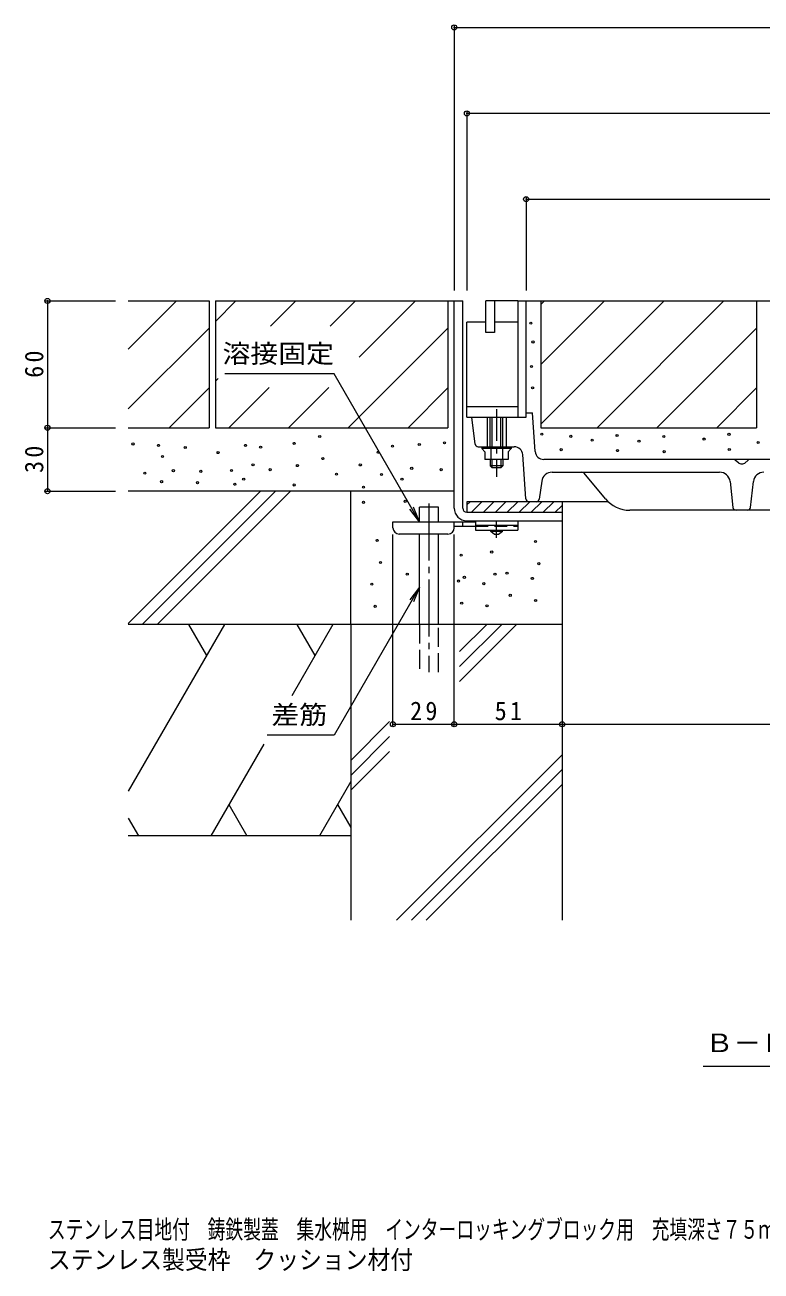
# Model space of a CAD drawing. Units: millimetres at full size, sheet at 1:3. Extents: x -903 to 1153, y -824 to 816.
# Drawn here: x 180 to 528, y -824 to -235 of the extents above; entities that cross this region are included whole.
import ezdxf
from ezdxf.enums import TextEntityAlignment as Align

# ---------------------------------------------------------------- set-up
doc = ezdxf.new("R2010")
doc.units = ezdxf.units.MM
doc.header["$LTSCALE"] = 3
doc.header["$PDMODE"] = 32
doc.header["$PDSIZE"] = 2.4
for name, pattern in [('CHAIN1', [8, 5, -1, 1, -1]), ('CHAIN2', [12, 9, -1, 1, -1]), ('DASHED2', [3, 2, -1]), ('DASHED3', [4, 3, -1])]:
    doc.linetypes.add(name, pattern=pattern)
for name, color, linetype, lineweight in [('4-1', 2, 'Continuous', 9), ('4-2', 3, 'Continuous', 9), ('4-4', 2, 'Continuous', 9), ('4-5', 7, 'Continuous', 9), ('4-6', 6, 'Continuous', 5), ('4-9', 3, 'Continuous', 9), ('4-E', 7, 'Continuous', 9), ('F-5_F-5ﾚｲﾔ', 2, 'Continuous', 9)]:
    doc.layers.add(name, color=color, linetype=linetype, lineweight=lineweight)
doc.styles.add('ＭＳ ゴシック', font='')
doc.styles.get('ＭＳ ゴシック').set_extended_font_data('MS Gothic')

msp = doc.modelspace()

# ---------------------------------------------------------------- linework, layer by layer
at = {"layer": '4-1'}
for p, q in [((383.149, -365.465), (387.149, -365.465)), ((383.149, -463.465), (383.149, -365.465)), ((387.149, -463.465), (387.149, -365.465)), ((389.149, -460.465), (389.149, -465.465)), ((434.149, -460.465), (389.149, -460.465)), ((390.616, -460.465), (389.149, -461.932)), ((389.149, -465.465), (434.149, -465.465)), ((396.273, -460.465), (391.273, -465.465)), ((401.93, -460.465), (396.93, -465.465)), ((407.587, -460.465), (402.587, -465.465)), ((413.244, -460.465), (408.243, -465.465)), ((418.9, -460.465), (413.9, -465.465)), ((424.557, -460.465), (419.557, -465.465)), ((430.214, -460.465), (425.214, -465.465)), ((434.149, -462.187), (430.871, -465.465)), ((434.149, -460.465), (434.149, -469.465)), ((389.149, -469.465), (434.149, -469.465))]:
    msp.add_line(p, q, dxfattribs=at)
for radius in [6, 2]:
    msp.add_arc((389.149, -463.465), radius, 180, 270, dxfattribs=at)
at = {"layer": '4-2'}
for p, q in [((402.149, -365.465), (398.149, -365.465)), ((413.149, -365.465), (398.149, -365.465)), ((402.149, -365.465), (402.149, -380.465)), ((413.149, -365.465), (755.149, -365.465)), ((413.149, -365.465), (413.149, -420.465)), ((417.149, -420.465), (417.149, -365.465)), ((389.149, -420.465), (389.149, -375.465)), ((398.149, -375.465), (389.149, -375.465)), ((413.149, -375.465), (402.149, -375.465)), ((389.149, -415.465), (413.149, -415.465)), ((417.149, -418.465), (420.164, -418.465)), ((421.47, -436.75), (420.164, -418.465)), ((389.149, -420.465), (417.149, -420.465)), ((392.984, -433.151), (391.399, -420.465)), ((398.649, -420.465), (398.649, -434.465)), ((400.149, -434.465), (400.149, -420.465)), ((401.149, -434.465), (401.149, -420.465)), ((405.149, -434.465), (405.149, -420.465)), ((406.149, -434.465), (406.149, -420.465)), ((407.649, -420.465), (407.649, -434.465)), ((394.473, -434.465), (411.567, -434.465)), ((396.149, -434.465), (396.149, -435.265)), ((410.149, -435.265), (396.149, -435.265)), ((396.149, -435.265), (397.624, -436.865)), ((400.386, -435.265), (400.386, -440.465)), ((405.911, -435.265), (405.911, -440.465)), ((410.149, -435.265), (408.674, -436.865)), ((410.149, -434.465), (410.149, -435.265)), ((397.624, -436.865), (397.624, -440.465)), ((400.149, -440.465), (400.149, -443.464)), ((401.149, -444.465), (401.149, -440.465)), ((405.149, -440.465), (405.149, -444.465)), ((406.149, -440.465), (406.149, -443.464)), ((417.049, -459.071), (415.557, -438.18)), ((742.837, -440.465), (425.46, -440.465)), ((517.738, -442.136), (516.059, -440.793)), ((522.238, -440.793), (520.559, -442.136)), ((406.149, -443.464), (400.149, -443.464)), ((401.149, -444.465), (400.149, -443.464)), ((405.149, -444.465), (401.149, -444.465)), ((406.149, -443.464), (405.149, -444.465)), ((429.485, -446.465), (508.673, -446.465)), ((454.651, -459.067), (444.598, -447.004)), ((518.675, -442.465), (519.622, -442.465)), ((424.535, -450.757), (423.333, -459.177)), ((513.643, -450.912), (515, -463.13)), ((523.297, -463.13), (524.654, -450.912)), ((421.848, -460.465), (418.545, -460.465)), ((455.976, -460.465), (421.862, -460.465)), ((702.123, -464.465), (466.174, -464.465))]:
    msp.add_line(p, q, dxfattribs=at)
at = {"layer": '4-2', "linetype": 'CHAIN1'}
msp.add_line((403.149, -416.642), (403.149, -448.66), dxfattribs=at)
at = {"layer": '4-2'}
for points in [[(402.149, -380.465), (398.149, -380.465), (398.149, -365.465)], [(408.674, -436.865), (408.674, -440.465), (397.624, -440.465)]]:
    msp.add_lwpolyline(points, dxfattribs=at)
for centre, radius, start, end in [((394.473, -432.965), 1.5, 187.12479, 270), ((411.567, -438.465), 4, 4.08566, 90), ((425.46, -436.465), 4, 184.08566, 270), ((515.122, -441.965), 1.5, 51.34048, 90), ((523.175, -441.965), 1.5, 90, 128.65988), ((429.485, -451.465), 5, 90, 171.86966), ((443.446, -447.965), 1.5, 39.80606, 90), ((508.673, -451.465), 5, 6.34023, 90), ((518.675, -440.965), 1.5, 231.34048, 270), ((519.622, -440.965), 1.5, 270, 308.65988), ((529.624, -451.465), 5, 90, 173.65974), ((418.545, -458.965), 1.5, 184.08575, 270), ((421.848, -458.965), 1.5, 270, 351.8707), ((466.174, -449.465), 15, 219.80562, 270), ((516.491, -462.965), 1.5, 186.34013, 270), ((521.806, -462.965), 1.5, 270, 353.65976)]:
    msp.add_arc(centre, radius, start, end, dxfattribs=at)
at = {"layer": '4-4', "color": 7}
for p, q in [((383.149, -235.206), (383.149, -360.465)), ((383.149, -236.106), (785.149, -236.106)), ((389.149, -275.842), (389.149, -360.465)), ((779.149, -276.742), (389.149, -276.742)), ((417.149, -316.425), (417.149, -360.465)), ((417.149, -317.325), (751.149, -317.325)), ((189.783, -365.465), (222.949, -365.465)), ((190.683, -365.465), (190.683, -425.465)), ((189.783, -425.465), (222.949, -425.465)), ((190.683, -425.465), (190.683, -455.465)), ((189.783, -455.465), (222.949, -455.465)), ((354.149, -566.613), (354.149, -475.964)), ((383.149, -566.613), (383.149, -475.964)), ((354.149, -565.713), (383.149, -565.713)), ((383.149, -565.713), (434.149, -565.713)), ((434.149, -565.713), (734.149, -565.713))]:
    msp.add_line(p, q, dxfattribs=at)
for p in [(383.149, -236.106), (389.149, -276.742), (417.149, -317.325), (190.683, -365.465), (190.683, -425.465), (190.683, -455.465), (354.149, -565.713), (383.149, -565.713), (434.149, -565.713)]:
    msp.add_point(p, dxfattribs=at)
at = {"layer": '4-5'}
for p, q in [((326.281, -399.974), (274.615, -399.974)), ((366.69, -469.964), (326.281, -399.974)), ((366.69, -469.964), (362.125, -464.014)), ((366.69, -469.964), (363.82, -463.035)), ((366.69, -500.851), (326.304, -570.801)), ((366.69, -500.851), (362.125, -506.801)), ((366.69, -500.851), (363.82, -507.78)), ((326.304, -570.801), (294.635, -570.801)), ((500.915, -727.423), (663.528, -727.423))]:
    msp.add_line(p, q, dxfattribs=at)
at = {"layer": '4-6'}
for p, q in [((228.949, -518.027), (291.511, -455.465)), ((383.149, -455.465), (228.949, -455.465)), ((235.582, -518.465), (298.582, -455.465)), ((242.653, -518.465), (305.653, -455.465)), ((334.149, -518.465), (334.149, -455.465)), ((375.69, -462.964), (366.69, -462.964)), ((366.69, -469.964), (366.69, -462.964)), ((375.69, -469.964), (375.69, -462.964)), ((434.149, -469.465), (434.149, -658.465)), ((366.69, -518.465), (366.69, -475.764)), ((375.69, -518.465), (375.69, -475.764)), ((274.475, -518.465), (228.949, -597.318)), ((257.427, -518.465), (265.951, -533.228)), ((325.777, -518.465), (306.286, -552.223)), ((308.73, -518.465), (317.253, -533.228)), ((334.149, -518.465), (334.149, -658.465)), ((385.702, -531.274), (398.511, -518.465)), ((385.702, -538.345), (405.582, -518.465)), ((385.702, -545.416), (412.653, -518.465)), ((334.149, -582.827), (352.582, -564.394)), ((334.149, -589.898), (352.582, -571.465)), ((293.029, -575.187), (268.042, -618.465)), ((334.149, -596.969), (352.582, -578.536)), ((355.791, -658.465), (434.149, -580.107)), ((362.862, -658.465), (434.149, -587.178)), ((334.149, -592.822), (319.344, -618.465)), ((369.933, -658.465), (434.149, -594.249)), ((276.566, -603.701), (285.089, -618.465)), ((327.868, -603.701), (334.149, -614.58)), ((228.949, -610.084), (233.787, -618.465)), ((334.149, -618.465), (228.949, -618.465))]:
    msp.add_line(p, q, dxfattribs=at)
at = {"layer": '4-6', "linetype": 'CHAIN2'}
msp.add_line((371.19, -461.272), (371.19, -541.131), dxfattribs=at)
at = {"layer": '4-6', "linetype": 'DASHED3'}
for p, q in [((366.69, -518.465), (366.69, -541.131)), ((375.69, -541.131), (375.69, -518.465))]:
    msp.add_line(p, q, dxfattribs=at)
at = {"layer": '4-6'}
msp.add_lwpolyline([(434.149, -518.465), (334.149, -518.465), (228.949, -518.465)], dxfattribs=at)
at = {"layer": '4-9', "color": 4}
for p, q in [((383.149, -472.764), (383.149, -469.964)), ((387.149, -471.964), (387.149, -469.964)), ((380.149, -475.764), (357.149, -475.764)), ((383.144, -471.964), (393.149, -471.964))]:
    msp.add_line(p, q, dxfattribs=at)
at = {"layer": '4-9'}
for p, q in [((393.149, -469.465), (413.149, -469.465)), ((393.149, -469.465), (393.149, -473.965)), ((393.149, -471.465), (413.149, -471.465)), ((413.149, -469.465), (413.149, -473.965)), ((393.149, -473.965), (413.149, -473.965))]:
    msp.add_line(p, q, dxfattribs=at)
at = {"layer": '4-9', "color": 4, "linetype": 'CHAIN1'}
msp.add_line((403.149, -477.512), (403.149, -469.465), dxfattribs=at)
at = {"layer": '4-9', "linetype": 'DASHED2'}
msp.add_line((393.149, -471.965), (413.149, -471.965), dxfattribs=at)
at = {"layer": '4-9', "color": 2}
for p, q in [((400.399, -474.464), (400.399, -473.965)), ((402.149, -475.964), (400.399, -474.464)), ((405.899, -474.464), (400.399, -474.464)), ((404.149, -475.964), (402.149, -475.964)), ((405.899, -474.464), (404.149, -475.964)), ((405.899, -474.464), (405.899, -473.965))]:
    msp.add_line(p, q, dxfattribs=at)
at = {"layer": '4-9', "color": 4}
msp.add_lwpolyline([(354.149, -472.764), (354.149, -469.964), (393.149, -469.964)], dxfattribs=at)
for centre, start, end in [((357.149, -472.764), 180, 270), ((380.149, -472.764), 270, 0)]:
    msp.add_arc(centre, 3, start, end, dxfattribs=at)
at = {"layer": '4-E', "color": 2}
for p, q in [((228.949, -365.465), (267.149, -365.465)), ((228.949, -388.258), (251.742, -365.465)), ((267.149, -365.465), (267.149, -425.465)), ((270.149, -375.205), (279.889, -365.465)), ((270.149, -365.465), (380.149, -365.465)), ((270.149, -365.465), (270.149, -425.465)), ((296.205, -377.433), (308.173, -365.465)), ((324.489, -377.433), (336.457, -365.465)), ((338.159, -392.047), (364.742, -365.465)), ((380.149, -365.465), (380.149, -425.465)), ((380.149, -365.465), (383.149, -365.465)), ((424.118, -365.465), (526.149, -365.465)), ((424.118, -367.235), (425.889, -365.465)), ((424.118, -395.519), (454.173, -365.465)), ((424.118, -423.804), (482.457, -365.465)), ((450.742, -425.465), (510.742, -365.465)), ((526.149, -365.465), (526.149, -425.465)), ((228.949, -416.542), (267.149, -378.342)), ((333.026, -425.465), (380.149, -378.342)), ((479.026, -425.465), (526.149, -378.342)), ((248.31, -425.465), (267.149, -406.626)), ((270.149, -403.489), (271.453, -402.185)), ((276.457, -425.465), (295.53, -406.392)), ((304.742, -425.465), (323.815, -406.392)), ((361.31, -425.465), (380.149, -406.626)), ((507.31, -425.465), (526.149, -406.626)), ((228.949, -425.465), (267.149, -425.465)), ((270.149, -425.465), (380.149, -425.465))]:
    msp.add_line(p, q, dxfattribs=at)
msp.add_lwpolyline([(424.118, -365.465), (424.118, -425.465), (526.149, -425.465)], dxfattribs=at)
at = {"layer": '4-E'}
for centre in [(419.361, -376.017), (420.384, -384.887), (419.702, -396.488), (420.213, -406.552), (319.484, -429.563), (424.562, -428.518), (438.296, -429.497), (460.174, -429.096), (482.309, -429.595), (501.328, -430.814), (513.099, -428.597), (231.162, -433.12), (243.274, -433.803), (255.898, -434.826), (284.387, -433.803), (291.552, -434.656), (307.417, -432.864), (353.932, -434.172), (366.626, -433.419), (378.497, -432.58), (433.69, -435.809), (448.403, -431.314), (460.345, -436.261), (470.538, -431.813), (513.269, -435.761), (526.944, -432.397), (245.151, -439.091), (271.422, -437.214), (321.019, -440.054), (347.195, -437.052), (482.48, -436.76), (236.792, -446.938), (250.269, -445.744), (263.234, -446.085), (277.808, -445.703), (287.969, -443.015), (296.069, -445.268), (308.952, -443.356), (327.471, -447.424), (338.707, -443.044), (348.73, -447.544), (363.03, -444.635), (376.94, -445.268), (244.7, -450.974), (261.676, -451.418), (279.317, -452.195), (283.533, -449.754), (307.388, -452.527), (340.242, -453.535), (358.429, -449.784), (359.964, -460.275), (340.186, -460.764), (346.695, -478.743), (421.589, -479.242), (348.231, -489.234), (386.389, -485.733), (400.868, -484.235), (423.124, -489.734), (360.925, -494.72), (402.404, -494.727), (408.108, -494.221), (344.199, -499.464), (385.141, -497.966), (387.924, -496.224), (397.124, -499.214), (420.091, -496.717), (409.643, -504.712), (421.626, -507.209), (345.734, -509.955), (386.676, -508.457), (398.659, -509.705)]:
    msp.add_circle(centre, 0.5, dxfattribs=at)

# ---------------------------------------------------------------- texts
at = {"layer": '4-4', "char_height": 8.798, "attachment_point": 7, "rotation": 90, "style": 'ＭＳ ゴシック'}
for s, insert in [('\\T1.27;\\W0.95;60', (188.883, -401.84)), ('\\T1.27;\\W0.95;30', (188.883, -446.84))]:
    msp.add_mtext(s, dxfattribs=dict(at, insert=insert))
at = {"layer": '4-4', "char_height": 8.798, "attachment_point": 7, "style": 'ＭＳ ゴシック'}
for s, insert in [('\\T1.27;\\W0.95;29', (362.274, -563.913)), ('\\T1.27;\\W0.95;51', (402.274, -563.913))]:
    msp.add_mtext(s, dxfattribs=dict(at, insert=insert))
at = {"layer": '4-5', "color": 2, "style": 'ＭＳ ゴシック', "width": 1.1}
for s, p in [('溶接固定', (273.496, -397.404)), ('差筋', (296.614, -568.232)), ('Ｂ－Ｂ断面図\u3000Ｓ＝１：３', (501.983, -723.467))]:
    msp.add_text(s, height=8.798, dxfattribs=at).set_placement(p, align=Align.BOTTOM_LEFT)
at = {"layer": 'F-5_F-5ﾚｲﾔ', "style": 'ＭＳ ゴシック'}
for s, width, p in [('ステンレス目地付\u3000鋳鉄製蓋\u3000集水桝用\u3000インターロッキングブロック用\u3000充填深さ７５ｍｍ ＳＩＷ－２－３００（Ｐ＝１５）', 0.7, (190.916, -811.723)), ('ステンレス製受枠\u3000クッション材付', 0.9, (190.916, -826.038))]:
    msp.add_text(s, height=8.798, dxfattribs=dict(at, width=width)).set_placement(p, align=Align.BOTTOM_LEFT)

doc.saveas('drawing.dxf')
